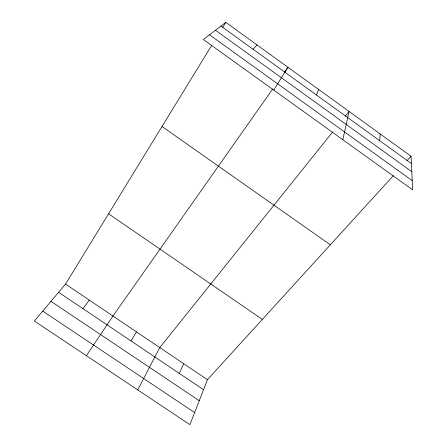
<?xml version="1.0" encoding="UTF-8"?>
<svg xmlns="http://www.w3.org/2000/svg" width="447" height="447" viewBox="0 0 447 447"><rect width="100%" height="100%" fill="white"/><g stroke="black" fill="none" stroke-linecap="round" stroke-linejoin="round"><path stroke-width="0.67" d="M379.704 140.671L380.201 133.955M342.821 139.71L349.096 111.471L345.201 116.332M393.394 175.626L207.442 379.676L189.914 424.65L34.341 321.03L65.536 284.091L211.682 45.398M316.437 95.004L318.65 89.467M179.292 373.379L183.689 363.674M137.726 389.89L159.786 347.576L332.652 131.982M131.044 340.96L136.441 331.853M222.533 27.669L225.791 22.35L411.05 156.249L412.659 189.88L203.374 39.537L225.791 22.35M273.748 90.093L287.952 67.279L284.348 72.408M86.383 355.695L112.951 316.029L272.726 88.925M82.907 308.62L89.316 300.11M406.865 160.842L411.05 156.249M253.041 49.243L257.003 44.907M50.964 301.345L199.25 400.702M42.722 311.106L194.618 412.581M58.607 292.293L203.547 389.678M65.536 284.091L207.442 379.676M108.565 213.811L262.367 319.404M162.026 126.495L330.339 244.816M209.542 34.81L412.218 180.649M220.941 26.071L411.396 163.552M215.504 30.24L411.788 171.709"/></g></svg>
